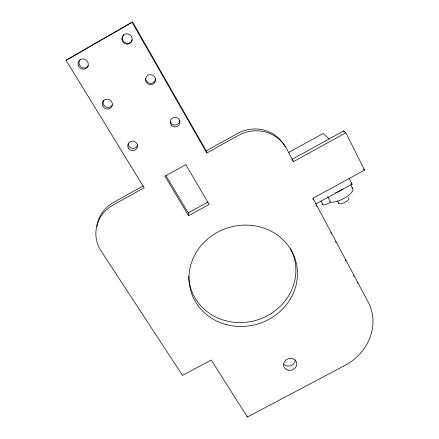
<?xml version="1.0" encoding="UTF-8"?>
<svg xmlns="http://www.w3.org/2000/svg" width="439" height="439" viewBox="0 0 439 439"><rect width="100%" height="100%" fill="white"/><g stroke="black" fill="none" stroke-linecap="round" stroke-linejoin="round"><path stroke-width="0.66" d="M66.075 60.286L132.567 21.95L206.22 150.89L206.796 152.981L238.393 135.426A35.729 34.412 -29.2 0 1 286.623 148.689L293.493 161.612L345.894 132.776L364.524 170.118L312.974 198.258L368.162 302.076A51.55 45.936 -23.1 0 1 344.615 365.638L247.355 417.05L211.23 359.996L182.487 375.4L101.146 251.053A35.586 33.353 3.5 0 1 113.114 205.035L144.157 187.788L66.075 60.286L132.567 21.95M351.798 187.683A13.614 4.741 -26.9 0 1 347.748 196.008A13.614 4.741 -26.9 0 1 331.824 202.231L330.507 202.044L329.612 202.725A5.191 1.816 -27.3 0 1 324.41 204.815A5.191 1.816 -27.3 0 1 322.857 203.356M143.174 185.938L113.696 202.324A35.158 32.991 3.7 0 0 96.898 226.464M206.22 150.89L237.428 133.544A35.29 34.028 -29.4 0 1 285.081 146.67M288.626 152.492L323.131 133.467L329.085 138.954M188.6 215.736L164.954 176.231L185.834 164.63L209.118 204.437L188.6 215.736L188.26 212.931L207.938 202.094M291.875 159.445L343.627 130.954L345.894 132.776M315.603 204.086L352.089 184.193L349.312 178.728M363.541 169.218L364.524 170.118M350.827 182.865L352.089 184.193M292.687 160.526L293.493 161.612M165.942 175.611L188.26 212.931M132.194 22.46L206.796 152.981M312.76 198.713L313.402 199.921M316.294 205.364L316.936 206.571M330.765 232.566L331.407 233.778M335.588 241.637L336.23 242.844M345.23 259.773L345.872 260.98M353.593 275.489L354.235 276.702M357.126 282.14L357.769 283.347M320.969 200.98L322.791 204.426M327.779 196.837L330.507 202.044M337.531 200.985L338.771 203.367M350.788 184.726L352.561 188.205M343.627 130.954L344.231 132.166M247.119 415.865L247.355 417.05M132.369 39.708A5.208 5.01 56.2 0 1 124.983 42.671A5.208 5.01 56.2 0 1 123.803 34.56M179.732 120.407A4.851 4.791 14.9 0 1 170.2 121.559M155.615 78.504A5.021 4.911 47.8 0 1 150.687 83.394A5.021 4.911 47.8 0 1 145.693 78.356M112.384 105.047A5.032 4.845 34.5 0 1 105.645 106.754A5.032 4.845 34.5 0 1 103.664 100.043M137.703 145.089A4.873 4.714 18.4 0 1 128.144 143.805M88.596 65.62A5.202 4.95 44.3 0 1 81.16 66.975A5.202 4.95 44.3 0 1 80.408 59.358M295.282 359.975A6.656 5.883 -18.6 0 1 290.931 365.561A6.656 5.883 -18.6 0 1 283.846 364.447M290.618 248.831A53.92 49.848 -16.2 0 1 255.021 320.596A53.92 49.848 -16.2 0 1 188.688 276.186M342.941 188.989A13.664 4.609 -27 0 1 335.555 192.875M348.149 197.665A5.652 2.019 -26.8 0 1 345.065 202.264A5.652 2.019 -26.8 0 1 338.601 202.862M78.186 65.29A5.273 5.016 44 0 0 86.873 67.749A5.273 5.016 44 0 0 84.288 59.106A5.273 5.016 44 0 0 78.186 65.29M121.877 38.884A5.273 5.076 55.9 0 0 129.653 43.56A5.273 5.076 55.9 0 0 129.516 34.533A5.273 5.076 55.9 0 0 121.877 38.884M145.501 79.574A5.081 4.977 47.1 0 0 153.068 84.052A5.081 4.977 47.1 0 0 153.013 75.332A5.081 4.977 47.1 0 0 145.501 79.574M171.583 125.483A4.911 4.845 13.6 0 0 179.803 123.397A4.911 4.845 13.6 0 0 173.822 117.394A4.911 4.845 13.6 0 0 171.583 125.483M128.424 148.217A4.933 4.769 17.9 0 0 136.941 148.278A4.933 4.769 17.9 0 0 132.589 141.073A4.933 4.769 17.9 0 0 128.424 148.217M102.517 105.3A5.092 4.906 34 0 0 110.99 107.626A5.092 4.906 34 0 0 108.543 99.296A5.092 4.906 34 0 0 102.517 105.3M288.099 370.203A6.728 5.932 -18.5 0 0 296.665 362.663A6.728 5.932 -18.5 0 0 285.707 360.199A6.728 5.932 -18.5 0 0 288.099 370.203M225.876 324.487A54.557 50.353 -16.3 0 0 296.413 263.707A54.557 50.353 -16.3 0 0 207.411 239.211A54.557 50.353 -16.3 0 0 225.876 324.487"/></g></svg>
